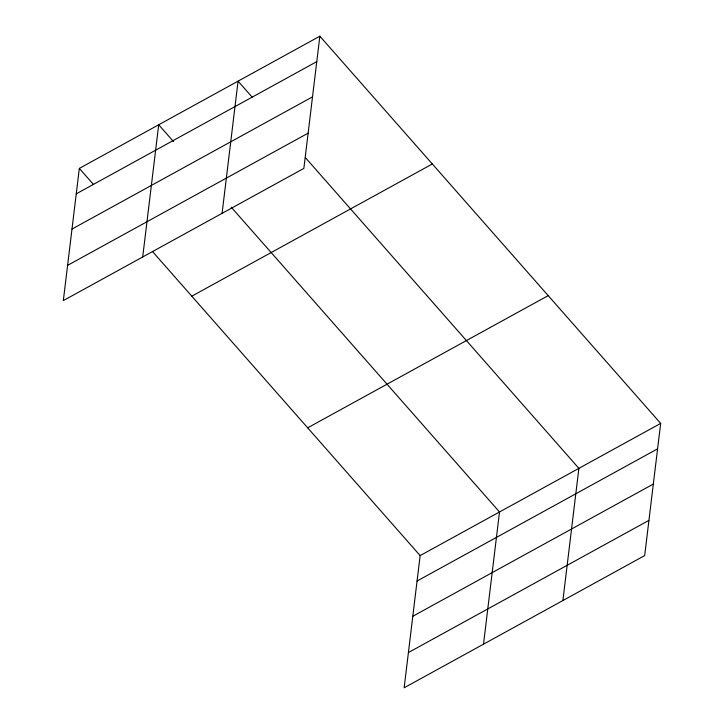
<?xml version="1.0" encoding="UTF-8"?>
<svg xmlns="http://www.w3.org/2000/svg" width="724" height="724" viewBox="0 0 724 724"><rect width="100%" height="100%" fill="white"/><g stroke="black" fill="none" stroke-linecap="round" stroke-linejoin="round"><path stroke-width="1.09" d="M79.332 168.402L63.332 300.596L303.863 168.393L319.854 36.2L79.332 168.402L93.387 184.376M142.709 256.966L158.71 124.781L173.507 141.587M222.087 213.345L238.078 81.151L252.142 97.125M152.583 251.626L420.137 555.607L404.146 687.8L644.668 555.598L660.668 423.404L319.854 36.2M483.514 644.17L499.515 511.986L231.218 207.164M562.892 600.54L578.883 468.356L305.41 157.651M76.255 193.833L316.777 61.63M71.993 229.065L312.515 96.862M67.604 265.364L308.125 133.162M191.797 296.179L432.328 163.977M307.673 427.83L548.195 295.627M420.137 555.607L660.668 423.404M417.06 581.037L657.591 448.835M412.798 616.269L653.319 484.066M408.408 652.568L648.93 520.366"/></g></svg>
